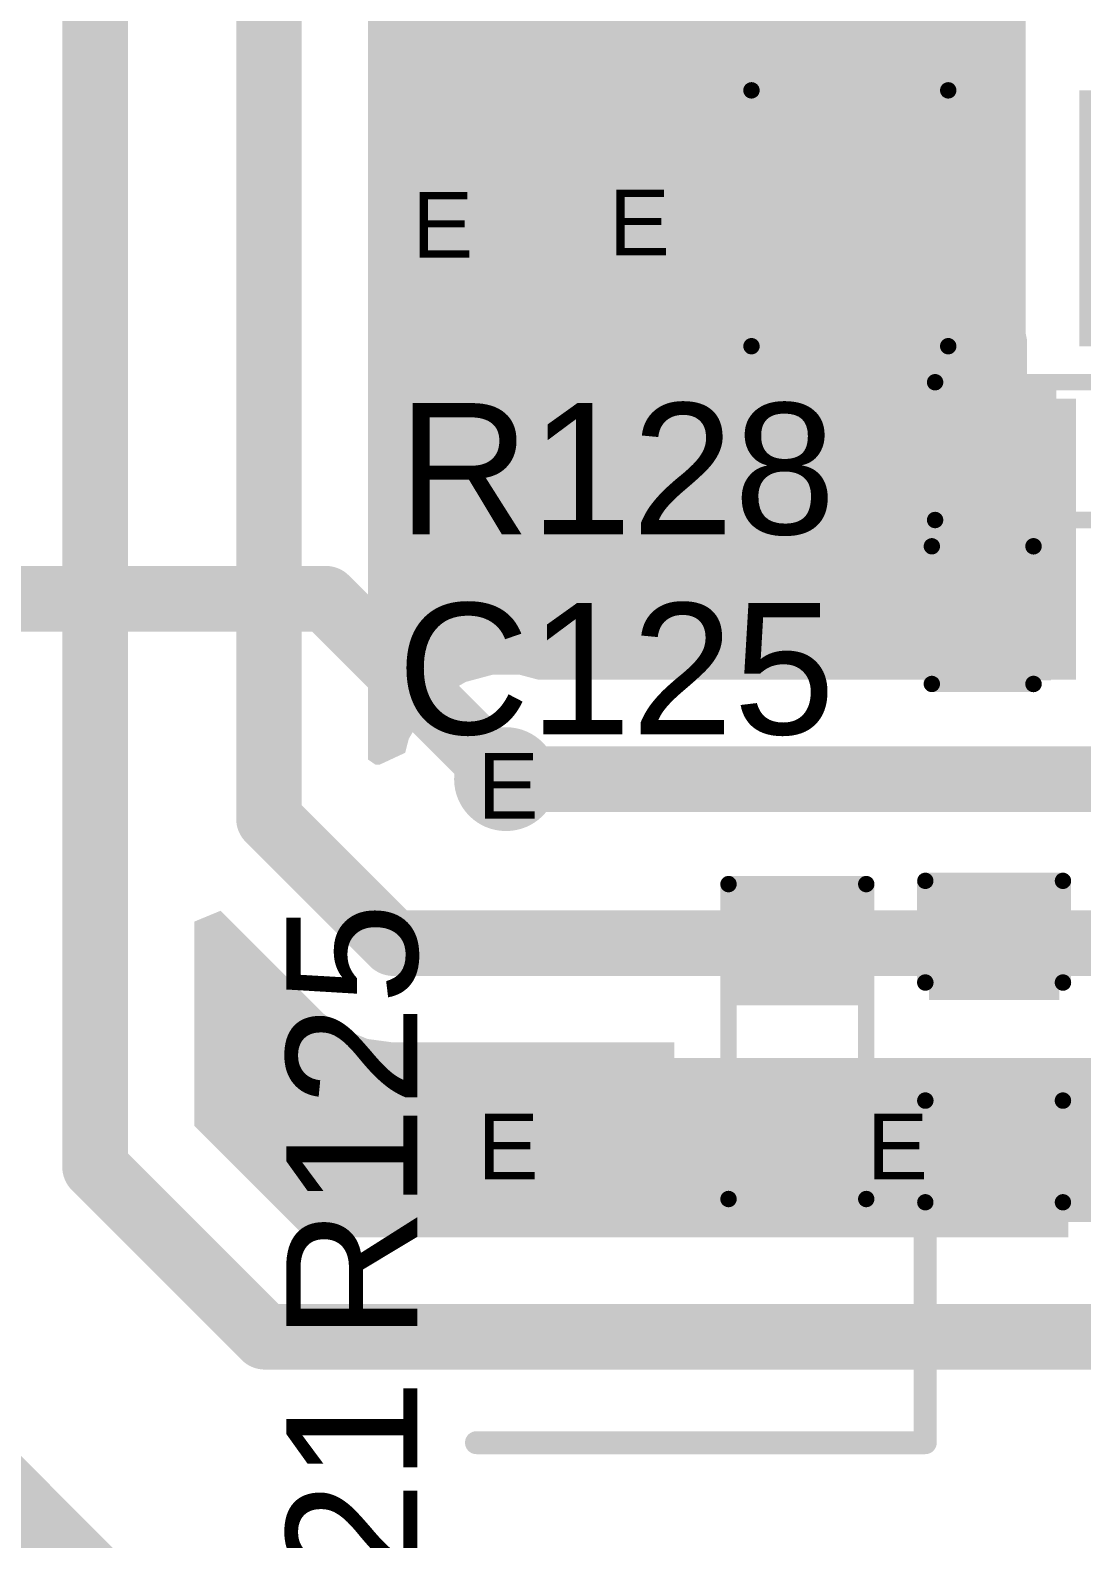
# Model space of a CAD drawing. Header units: inches. Extents: x 68 to 568, y 3 to 460.
# Drawn here: x 141.25 to 149.39, y 253.84 to 265.52 of the extents above; entities that cross this region are included whole.
import ezdxf

# ---------------------------------------------------------------- set-up
doc = ezdxf.new("R2010")
doc.units = ezdxf.units.IN
for name, color, linetype in [('Bottom Layer', 5, 'Continuous'), ('Bottom Solder', 6, 'Continuous'), ('Drill Drawing', 1, 'Continuous'), ('Layer 1', 16, 'Continuous'), ('Layer 2', 76, 'Continuous'), ('Top Layer', 1, 'Continuous'), ('Top Overlay', 2, 'Continuous'), ('Top Paste', 8, 'Continuous'), ('Top Solder', 216, 'Continuous'), ('Via Holes', 16, 'Continuous')]:
    doc.layers.add(name, color=color, linetype=linetype)
doc.styles.add('Arial', font='', dxfattribs={"height": 0.2})
doc.styles.get('Arial').set_extended_font_data('Arial')

# ---------------------------------------------------------------- blocks, each defined once
blk = doc.blocks.new('R___0603_484')
at = {"layer": 'Top Layer'}
for points in [[(-0.381, 0.4445), (-0.381, -0.4445), (-1.143, -0.4445), (-1.143, 0.4445)], [(1.143, 0.4445), (1.143, -0.4445), (0.381, -0.4445), (0.381, 0.4445)]]:
    blk.add_hatch(color=1, dxfattribs=at).paths.add_polyline_path(points)
at = {"layer": 'Top Paste'}
for points in [[(-0.381, 0.4445), (-0.381, -0.4445), (-1.143, -0.4445), (-1.143, 0.4445)], [(1.143, 0.4445), (1.143, -0.4445), (0.381, -0.4445), (0.381, 0.4445)]]:
    blk.add_hatch(color=8, dxfattribs=at).paths.add_polyline_path(points)
at = {"layer": 'Top Solder'}
for points in [[(-0.2794, 0.5461), (-0.2794, -0.5461), (-1.2446, -0.5461), (-1.2446, 0.5461)], [(1.2446, 0.5461), (1.2446, -0.5461), (0.2794, -0.5461), (0.2794, 0.5461)]]:
    blk.add_hatch(color=216, dxfattribs=at).paths.add_polyline_path(points)
at = {"layer": 'Top Overlay'}
for points in [[(-1.2192, 0.5334, 0.127, 0.127, 0), (1.2192, 0.5334, 0.127, 0.127, 0)], [(-1.2192, -0.5334, 0.127, 0.127, 0), (-1.2192, 0.5334, 0.127, 0.127, 0)], [(1.2192, -0.5334, 0.127, 0.127, 0), (1.2192, 0.5334, 0.127, 0.127, 0)], [(-1.2192, -0.5334, 0.127, 0.127, 0), (1.2192, -0.5334, 0.127, 0.127, 0)]]:
    blk.add_lwpolyline(points, format="xyseb", dxfattribs=at)
for points in [[(-1.25095, 0.5334, 0.0635, 0.0635, 1), (-1.18745, 0.5334, 0.0635, 0.0635, 1)], [(-1.25095, 0.5334, 0.0635, 0.0635, 1), (-1.18745, 0.5334, 0.0635, 0.0635, 1)], [(1.18745, 0.5334, 0.0635, 0.0635, 1), (1.25095, 0.5334, 0.0635, 0.0635, 1)], [(1.18745, 0.5334, 0.0635, 0.0635, 1), (1.25095, 0.5334, 0.0635, 0.0635, 1)], [(-1.25095, -0.5334, 0.0635, 0.0635, 1), (-1.18745, -0.5334, 0.0635, 0.0635, 1)], [(-1.25095, -0.5334, 0.0635, 0.0635, 1), (-1.18745, -0.5334, 0.0635, 0.0635, 1)], [(1.18745, -0.5334, 0.0635, 0.0635, 1), (1.25095, -0.5334, 0.0635, 0.0635, 1)], [(1.18745, -0.5334, 0.0635, 0.0635, 1), (1.25095, -0.5334, 0.0635, 0.0635, 1)]]:
    blk.add_lwpolyline(points, format="xyseb", close=True, dxfattribs=at)
blk = doc.blocks.new('R___0603_487')
at = {"layer": 'Top Layer'}
for points in [[(-0.381, 0.4445), (-0.381, -0.4445), (-1.143, -0.4445), (-1.143, 0.4445)], [(1.143, 0.4445), (1.143, -0.4445), (0.381, -0.4445), (0.381, 0.4445)]]:
    blk.add_hatch(color=1, dxfattribs=at).paths.add_polyline_path(points)
at = {"layer": 'Top Paste'}
for points in [[(-0.381, 0.4445), (-0.381, -0.4445), (-1.143, -0.4445), (-1.143, 0.4445)], [(1.143, 0.4445), (1.143, -0.4445), (0.381, -0.4445), (0.381, 0.4445)]]:
    blk.add_hatch(color=8, dxfattribs=at).paths.add_polyline_path(points)
at = {"layer": 'Top Solder'}
for points in [[(-0.2794, 0.5461), (-0.2794, -0.5461), (-1.2446, -0.5461), (-1.2446, 0.5461)], [(1.2446, 0.5461), (1.2446, -0.5461), (0.2794, -0.5461), (0.2794, 0.5461)]]:
    blk.add_hatch(color=216, dxfattribs=at).paths.add_polyline_path(points)
at = {"layer": 'Top Overlay'}
for points in [[(-1.2192, 0.5334, 0.127, 0.127, 0), (1.2192, 0.5334, 0.127, 0.127, 0)], [(-1.2192, 0.5334, 0.127, 0.127, 0), (-1.2192, -0.5334, 0.127, 0.127, 0)], [(1.2192, 0.5334, 0.127, 0.127, 0), (1.2192, -0.5334, 0.127, 0.127, 0)], [(-1.2192, -0.5334, 0.127, 0.127, 0), (1.2192, -0.5334, 0.127, 0.127, 0)]]:
    blk.add_lwpolyline(points, format="xyseb", dxfattribs=at)
for points in [[(-1.25095, 0.5334, 0.0635, 0.0635, 1), (-1.18745, 0.5334, 0.0635, 0.0635, 1)], [(-1.25095, 0.5334, 0.0635, 0.0635, 1), (-1.18745, 0.5334, 0.0635, 0.0635, 1)], [(1.18745, 0.5334, 0.0635, 0.0635, 1), (1.25095, 0.5334, 0.0635, 0.0635, 1)], [(1.18745, 0.5334, 0.0635, 0.0635, 1), (1.25095, 0.5334, 0.0635, 0.0635, 1)], [(-1.25095, -0.5334, 0.0635, 0.0635, 1), (-1.18745, -0.5334, 0.0635, 0.0635, 1)], [(-1.25095, -0.5334, 0.0635, 0.0635, 1), (-1.18745, -0.5334, 0.0635, 0.0635, 1)], [(1.18745, -0.5334, 0.0635, 0.0635, 1), (1.25095, -0.5334, 0.0635, 0.0635, 1)], [(1.18745, -0.5334, 0.0635, 0.0635, 1), (1.25095, -0.5334, 0.0635, 0.0635, 1)]]:
    blk.add_lwpolyline(points, format="xyseb", close=True, dxfattribs=at)
blk = doc.blocks.new('C___0603_563')
at = {"layer": 'Top Layer'}
for points in [[(-0.381, 0.445), (-0.381, -0.445), (-1.143, -0.445), (-1.143, 0.445)], [(1.143, 0.445), (1.143, -0.445), (0.381, -0.445), (0.381, 0.445)]]:
    blk.add_hatch(color=1, dxfattribs=at).paths.add_polyline_path(points)
at = {"layer": 'Top Paste'}
for points in [[(-0.381, 0.445), (-0.381, -0.445), (-1.143, -0.445), (-1.143, 0.445)], [(1.143, 0.445), (1.143, -0.445), (0.381, -0.445), (0.381, 0.445)]]:
    blk.add_hatch(color=8, dxfattribs=at).paths.add_polyline_path(points)
at = {"layer": 'Top Solder'}
for points in [[(-0.321, 0.504), (-0.321, -0.504), (-1.203, -0.504), (-1.203, 0.504)], [(1.203, 0.504), (1.203, -0.504), (0.321, -0.504), (0.321, 0.504)]]:
    blk.add_hatch(color=216, dxfattribs=at).paths.add_polyline_path(points)
at = {"layer": 'Top Overlay'}
for points in [[(-1.245, 0.533, 0.127, 0.127, 0), (-0.457, 0.533, 0.127, 0.127, 0)], [(-1.245, -0.533, 0.127, 0.127, 0), (-1.245, 0.533, 0.127, 0.127, 0)], [(0.457, 0.533, 0.127, 0.127, 0), (1.245, 0.533, 0.127, 0.127, 0)], [(1.245, -0.533, 0.127, 0.127, 0), (1.245, 0.533, 0.127, 0.127, 0)], [(-1.245, -0.533, 0.127, 0.127, 0), (-0.457, -0.533, 0.127, 0.127, 0)], [(0.457, -0.533, 0.127, 0.127, 0), (1.245, -0.533, 0.127, 0.127, 0)]]:
    blk.add_lwpolyline(points, format="xyseb", dxfattribs=at)
for points in [[(-1.276, 0.533, 0.0635, 0.0635, 1), (-1.213, 0.533, 0.0635, 0.0635, 1)], [(-1.276, 0.533, 0.0635, 0.0635, 1), (-1.213, 0.533, 0.0635, 0.0635, 1)], [(-0.489, 0.533, 0.0635, 0.0635, 1), (-0.425, 0.533, 0.0635, 0.0635, 1)], [(0.425, 0.533, 0.0635, 0.0635, 1), (0.489, 0.533, 0.0635, 0.0635, 1)], [(1.213, 0.533, 0.0635, 0.0635, 1), (1.276, 0.533, 0.0635, 0.0635, 1)], [(1.213, 0.533, 0.0635, 0.0635, 1), (1.276, 0.533, 0.0635, 0.0635, 1)], [(-1.276, -0.533, 0.0635, 0.0635, 1), (-1.213, -0.533, 0.0635, 0.0635, 1)], [(-1.276, -0.533, 0.0635, 0.0635, 1), (-1.213, -0.533, 0.0635, 0.0635, 1)], [(-0.489, -0.533, 0.0635, 0.0635, 1), (-0.425, -0.533, 0.0635, 0.0635, 1)], [(0.425, -0.533, 0.0635, 0.0635, 1), (0.489, -0.533, 0.0635, 0.0635, 1)], [(1.213, -0.533, 0.0635, 0.0635, 1), (1.276, -0.533, 0.0635, 0.0635, 1)], [(1.213, -0.533, 0.0635, 0.0635, 1), (1.276, -0.533, 0.0635, 0.0635, 1)]]:
    blk.add_lwpolyline(points, format="xyseb", close=True, dxfattribs=at)
blk = doc.blocks.new('C___0603_567')
at = {"layer": 'Top Layer'}
for points in [[(-0.381, 0.445), (-0.381, -0.445), (-1.143, -0.445), (-1.143, 0.445)], [(1.143, 0.445), (1.143, -0.445), (0.381, -0.445), (0.381, 0.445)]]:
    blk.add_hatch(color=1, dxfattribs=at).paths.add_polyline_path(points)
at = {"layer": 'Top Paste'}
for points in [[(-0.381, 0.445), (-0.381, -0.445), (-1.143, -0.445), (-1.143, 0.445)], [(1.143, 0.445), (1.143, -0.445), (0.381, -0.445), (0.381, 0.445)]]:
    blk.add_hatch(color=8, dxfattribs=at).paths.add_polyline_path(points)
at = {"layer": 'Top Solder'}
for points in [[(-0.321, 0.504), (-0.321, -0.504), (-1.203, -0.504), (-1.203, 0.504)], [(1.203, 0.504), (1.203, -0.504), (0.321, -0.504), (0.321, 0.504)]]:
    blk.add_hatch(color=216, dxfattribs=at).paths.add_polyline_path(points)
at = {"layer": 'Top Overlay'}
for points in [[(-1.245, 0.533, 0.127, 0.127, 0), (-0.457, 0.533, 0.127, 0.127, 0)], [(-1.245, 0.533, 0.127, 0.127, 0), (-1.245, -0.533, 0.127, 0.127, 0)], [(0.457, 0.533, 0.127, 0.127, 0), (1.245, 0.533, 0.127, 0.127, 0)], [(1.245, 0.533, 0.127, 0.127, 0), (1.245, -0.533, 0.127, 0.127, 0)], [(-1.245, -0.533, 0.127, 0.127, 0), (-0.457, -0.533, 0.127, 0.127, 0)], [(0.457, -0.533, 0.127, 0.127, 0), (1.245, -0.533, 0.127, 0.127, 0)]]:
    blk.add_lwpolyline(points, format="xyseb", dxfattribs=at)
for points in [[(-1.276, 0.533, 0.0635, 0.0635, 1), (-1.213, 0.533, 0.0635, 0.0635, 1)], [(-1.276, 0.533, 0.0635, 0.0635, 1), (-1.213, 0.533, 0.0635, 0.0635, 1)], [(-0.489, 0.533, 0.0635, 0.0635, 1), (-0.425, 0.533, 0.0635, 0.0635, 1)], [(0.425, 0.533, 0.0635, 0.0635, 1), (0.489, 0.533, 0.0635, 0.0635, 1)], [(1.213, 0.533, 0.0635, 0.0635, 1), (1.276, 0.533, 0.0635, 0.0635, 1)], [(1.213, 0.533, 0.0635, 0.0635, 1), (1.276, 0.533, 0.0635, 0.0635, 1)], [(-1.276, -0.533, 0.0635, 0.0635, 1), (-1.213, -0.533, 0.0635, 0.0635, 1)], [(-1.276, -0.533, 0.0635, 0.0635, 1), (-1.213, -0.533, 0.0635, 0.0635, 1)], [(-0.489, -0.533, 0.0635, 0.0635, 1), (-0.425, -0.533, 0.0635, 0.0635, 1)], [(0.425, -0.533, 0.0635, 0.0635, 1), (0.489, -0.533, 0.0635, 0.0635, 1)], [(1.213, -0.533, 0.0635, 0.0635, 1), (1.276, -0.533, 0.0635, 0.0635, 1)], [(1.213, -0.533, 0.0635, 0.0635, 1), (1.276, -0.533, 0.0635, 0.0635, 1)]]:
    blk.add_lwpolyline(points, format="xyseb", close=True, dxfattribs=at)
blk = doc.blocks.new('C___1206_568')
at = {"layer": 'Top Layer'}
for points in [[(-2.032, 0.889), (-0.508, 0.889), (-0.508, -0.889), (-2.032, -0.889)], [(0.508, 0.889), (2.032, 0.889), (2.032, -0.889), (0.508, -0.889)]]:
    blk.add_hatch(color=1, dxfattribs=at).paths.add_polyline_path(points)
at = {"layer": 'Top Paste'}
for points in [[(-2.032, 0.889), (-0.508, 0.889), (-0.508, -0.889), (-2.032, -0.889)], [(0.508, 0.889), (2.032, 0.889), (2.032, -0.889), (0.508, -0.889)]]:
    blk.add_hatch(color=8, dxfattribs=at).paths.add_polyline_path(points)
at = {"layer": 'Top Solder'}
for points in [[(-2.1336, 0.9906), (-0.4064, 0.9906), (-0.4064, -0.9906), (-2.1336, -0.9906)], [(0.4064, 0.9906), (2.1336, 0.9906), (2.1336, -0.9906), (0.4064, -0.9906)]]:
    blk.add_hatch(color=216, dxfattribs=at).paths.add_polyline_path(points)
at = {"layer": 'Top Overlay'}
for points in [[(-0.6096, 0.9906, 0.127, 0.127, 0), (-2.1336, 0.9906, 0.127, 0.127, 0)], [(-2.1336, 0.9906, 0.127, 0.127, 0), (-2.1336, -0.9906, 0.127, 0.127, 0)], [(2.1336, 0.9906, 0.127, 0.127, 0), (0.6096, 0.9906, 0.127, 0.127, 0)], [(2.1336, 0.9906, 0.127, 0.127, 0), (2.1336, -0.9906, 0.127, 0.127, 0)], [(-0.6096, -0.9906, 0.127, 0.127, 0), (-2.1336, -0.9906, 0.127, 0.127, 0)], [(2.1336, -0.9906, 0.127, 0.127, 0), (0.6096, -0.9906, 0.127, 0.127, 0)]]:
    blk.add_lwpolyline(points, format="xyseb", dxfattribs=at)
for points in [[(-2.16535, 0.9906, 0.0635, 0.0635, 1), (-2.10185, 0.9906, 0.0635, 0.0635, 1)], [(-2.16535, 0.9906, 0.0635, 0.0635, 1), (-2.10185, 0.9906, 0.0635, 0.0635, 1)], [(-0.64135, 0.9906, 0.0635, 0.0635, 1), (-0.57785, 0.9906, 0.0635, 0.0635, 1)], [(0.57785, 0.9906, 0.0635, 0.0635, 1), (0.64135, 0.9906, 0.0635, 0.0635, 1)], [(2.10185, 0.9906, 0.0635, 0.0635, 1), (2.16535, 0.9906, 0.0635, 0.0635, 1)], [(2.10185, 0.9906, 0.0635, 0.0635, 1), (2.16535, 0.9906, 0.0635, 0.0635, 1)], [(-2.16535, -0.9906, 0.0635, 0.0635, 1), (-2.10185, -0.9906, 0.0635, 0.0635, 1)], [(-2.16535, -0.9906, 0.0635, 0.0635, 1), (-2.10185, -0.9906, 0.0635, 0.0635, 1)], [(-0.64135, -0.9906, 0.0635, 0.0635, 1), (-0.57785, -0.9906, 0.0635, 0.0635, 1)], [(0.57785, -0.9906, 0.0635, 0.0635, 1), (0.64135, -0.9906, 0.0635, 0.0635, 1)], [(2.10185, -0.9906, 0.0635, 0.0635, 1), (2.16535, -0.9906, 0.0635, 0.0635, 1)], [(2.10185, -0.9906, 0.0635, 0.0635, 1), (2.16535, -0.9906, 0.0635, 0.0635, 1)]]:
    blk.add_lwpolyline(points, format="xyseb", close=True, dxfattribs=at)

msp = doc.modelspace()

# ---------------------------------------------------------------- hatches: boundary and pattern name
at = {"layer": 'Bottom Layer'}
h = msp.add_hatch(color=5, dxfattribs=at)
edge = h.paths.add_edge_path()
edge.add_arc((144.424, 264.065), 0.3, 0, 360)
h = msp.add_hatch(color=5, dxfattribs=at)
edge = h.paths.add_edge_path()
edge.add_arc((145.948, 264.084), 0.3, 0, 360)
h = msp.add_hatch(color=5, dxfattribs=at)
edge = h.paths.add_edge_path()
edge.add_arc((144.932, 259.722), 0.3, 0, 360)
h = msp.add_hatch(color=5, dxfattribs=at)
edge = h.paths.add_edge_path()
edge.add_arc((144.932, 256.928), 0.3, 0, 360)
h = msp.add_hatch(color=5, dxfattribs=at)
edge = h.paths.add_edge_path()
edge.add_arc((147.947, 256.928), 0.3, 0, 360)
at = {"layer": 'Bottom Solder'}
h = msp.add_hatch(color=6, dxfattribs=at)
edge = h.paths.add_edge_path()
edge.add_arc((145.948, 264.084), 0.402, 0, 360)
h = msp.add_hatch(color=6, dxfattribs=at)
edge = h.paths.add_edge_path()
edge.add_arc((144.424, 264.065), 0.402, 0, 360)
h = msp.add_hatch(color=6, dxfattribs=at)
edge = h.paths.add_edge_path()
edge.add_arc((144.932, 259.722), 0.402, 0, 360)
h = msp.add_hatch(color=6, dxfattribs=at)
edge = h.paths.add_edge_path()
edge.add_arc((144.932, 256.928), 0.402, 0, 360)
h = msp.add_hatch(color=6, dxfattribs=at)
edge = h.paths.add_edge_path()
edge.add_arc((147.947, 256.928), 0.402, 0, 360)
at = {"layer": 'Layer 1'}
h = msp.add_hatch(color=16, dxfattribs=at)
edge = h.paths.add_edge_path()
edge.add_arc((144.424, 264.065), 0.3, 0, 360)
h = msp.add_hatch(color=16, dxfattribs=at)
edge = h.paths.add_edge_path()
edge.add_arc((145.948, 264.084), 0.3, 0, 360)
h = msp.add_hatch(color=16, dxfattribs=at)
edge = h.paths.add_edge_path()
edge.add_arc((144.932, 259.722), 0.3, 0, 360)
h = msp.add_hatch(color=16, dxfattribs=at)
edge = h.paths.add_edge_path()
edge.add_arc((144.932, 256.928), 0.3, 0, 360)
h = msp.add_hatch(color=16, dxfattribs=at)
edge = h.paths.add_edge_path()
edge.add_arc((147.947, 256.928), 0.3, 0, 360)
at = {"layer": 'Layer 2'}
h = msp.add_hatch(color=76, dxfattribs=at)
edge = h.paths.add_edge_path()
edge.add_arc((144.424, 264.065), 0.3, 0, 360)
h = msp.add_hatch(color=76, dxfattribs=at)
edge = h.paths.add_edge_path()
edge.add_arc((145.948, 264.084), 0.3, 0, 360)
h = msp.add_hatch(color=76, dxfattribs=at)
edge = h.paths.add_edge_path()
edge.add_arc((144.932, 259.722), 0.3, 0, 360)
h = msp.add_hatch(color=76, dxfattribs=at)
edge = h.paths.add_edge_path()
edge.add_arc((144.932, 256.928), 0.3, 0, 360)
h = msp.add_hatch(color=76, dxfattribs=at)
edge = h.paths.add_edge_path()
edge.add_arc((147.947, 256.928), 0.3, 0, 360)
at = {"layer": 'Top Layer'}
for points in [[(170.325, 297.242), (170.322, 297.231), (170.322, 292.379), (170.362, 292.181), (170.474, 292.013), (170.642, 291.901), (170.84, 291.861), (175.021, 291.861), (175.021, 286.258), (175.061, 286.06), (175.173, 285.892), (175.173, 285.892), (176.665, 284.4), (176.665, 272.538), (176.704, 272.34), (176.817, 272.172), (176.895, 272.094), (176.817, 271.906), (173.858, 271.906), (173.659, 271.867), (173.491, 271.754), (173.379, 271.586), (173.34, 271.388), (173.34, 266.065), (172.117, 266.065), (172.117, 276.987), (172.091, 277.186), (172.014, 277.371), (171.892, 277.53), (170.774, 278.648), (170.73, 278.682), (170.799, 278.885), (172.822, 278.885), (172.969, 278.846), (173.182, 278.846), (173.387, 278.901), (173.572, 279.007), (173.722, 279.158), (173.829, 279.342), (173.884, 279.548), (173.884, 279.76), (173.829, 279.966), (173.722, 280.15), (173.572, 280.301), (173.387, 280.407), (173.182, 280.462), (172.969, 280.462), (172.822, 280.423), (165.493, 280.423), (165.294, 280.396), (165.109, 280.32), (164.95, 280.197), (164.95, 280.197), (162.804, 278.052), (162.682, 277.893), (162.605, 277.707), (162.579, 277.508), (162.579, 275.429), (162.443, 275.331), (162.376, 275.308), (162.204, 275.342), (161.732, 275.342), (161.718, 275.344), (157.988, 275.344), (157.974, 275.342), (157.513, 275.342), (157.315, 275.302), (157.281, 275.28), (157.099, 275.28), (157.099, 275.118), (157.035, 275.022), (156.995, 274.824), (156.995, 274.509), (156.972, 274.327), (156.995, 274.145), (156.995, 273.883), (155.678, 273.883), (155.57, 273.955), (155.372, 273.994), (149.475, 273.994), (149.277, 273.955), (149.109, 273.842), (148.996, 273.674), (148.957, 273.476), (148.957, 271.831), (148.957, 263.176), (148.967, 263.126), (148.967, 262.668), (149.348, 262.668), (149.348, 261.31), (149.348, 260.491), (145.186, 260.491), (145.039, 260.53), (144.826, 260.53), (144.621, 260.475), (144.436, 260.369), (144.286, 260.218), (144.179, 260.034), (144.151, 259.926), (143.951, 259.833), (143.923, 259.833), (143.864, 259.873), (143.864, 275.93), (144.433, 276.498), (159.748, 276.498), (159.947, 276.524), (160.133, 276.601), (160.292, 276.723), (165.998, 282.429), (165.998, 282.429), (166.12, 282.589), (166.197, 282.774), (166.223, 282.973), (166.223, 291.117), (166.223, 292.545), (166.401, 292.648), (166.552, 292.798), (166.658, 292.983), (166.713, 293.188), (166.713, 293.401), (166.674, 293.548), (166.674, 297.399), (170.196, 297.399)], [(143.515, 257.909), (143.675, 257.786), (143.86, 257.71), (144.059, 257.683), (144.059, 257.683), (146.236, 257.683), (146.236, 257.563), (149.665, 257.563), (149.665, 257.683), (151.256, 257.683), (151.333, 257.496), (151.193, 257.355), (151.07, 257.196), (150.994, 257.01), (150.967, 256.811), (150.967, 256.293), (149.288, 256.293), (149.288, 256.173), (143.383, 256.173), (142.518, 257.037), (142.518, 258.619), (142.721, 258.703)]]:
    msp.add_hatch(color=1, dxfattribs=at).paths.add_polyline_path(points)
h = msp.add_hatch(color=1, dxfattribs=at)
edge = h.paths.add_edge_path()
edge.add_arc((144.424, 264.065), 0.3, 0, 360)
h = msp.add_hatch(color=1, dxfattribs=at)
edge = h.paths.add_edge_path()
edge.add_arc((145.948, 264.084), 0.3, 0, 360)
h = msp.add_hatch(color=1, dxfattribs=at)
edge = h.paths.add_edge_path()
edge.add_arc((144.932, 259.722), 0.3, 0, 360)
h = msp.add_hatch(color=1, dxfattribs=at)
edge = h.paths.add_edge_path()
edge.add_arc((144.932, 256.928), 0.3, 0, 360)
h = msp.add_hatch(color=1, dxfattribs=at)
edge = h.paths.add_edge_path()
edge.add_arc((147.947, 256.928), 0.3, 0, 360)
at = {"layer": 'Top Solder'}
h = msp.add_hatch(color=216, dxfattribs=at)
edge = h.paths.add_edge_path()
edge.add_arc((145.948, 264.084), 0.402, 0, 360)
h = msp.add_hatch(color=216, dxfattribs=at)
edge = h.paths.add_edge_path()
edge.add_arc((144.424, 264.065), 0.402, 0, 360)
h = msp.add_hatch(color=216, dxfattribs=at)
edge = h.paths.add_edge_path()
edge.add_arc((144.932, 259.722), 0.402, 0, 360)
h = msp.add_hatch(color=216, dxfattribs=at)
edge = h.paths.add_edge_path()
edge.add_arc((144.932, 256.928), 0.402, 0, 360)
h = msp.add_hatch(color=216, dxfattribs=at)
edge = h.paths.add_edge_path()
edge.add_arc((147.947, 256.928), 0.402, 0, 360)
at = {"layer": 'Via Holes'}
h = msp.add_hatch(color=7, dxfattribs=at)
edge = h.paths.add_edge_path()
edge.add_arc((144.424, 264.065), 0.15, 0, 360)
h = msp.add_hatch(color=7, dxfattribs=at)
edge = h.paths.add_edge_path()
edge.add_arc((145.948, 264.084), 0.15, 0, 360)
h = msp.add_hatch(color=7, dxfattribs=at)
edge = h.paths.add_edge_path()
edge.add_arc((144.932, 259.722), 0.15, 0, 360)
h = msp.add_hatch(color=7, dxfattribs=at)
edge = h.paths.add_edge_path()
edge.add_arc((144.932, 256.928), 0.15, 0, 360)
h = msp.add_hatch(color=7, dxfattribs=at)
edge = h.paths.add_edge_path()
edge.add_arc((147.947, 256.928), 0.15, 0, 360)

# ---------------------------------------------------------------- linework, layer by layer
at = {"layer": 'Bottom Layer'}
for points in [[(133.122, 261.119, 0.508, 0.508, 0), (143.536, 261.119, 0.508, 0.508, 0)], [(143.536, 261.119, 0.508, 0.508, 0), (144.932, 259.722, 0.508, 0.508, 0)]]:
    msp.add_lwpolyline(points, format="xyseb", dxfattribs=at)
for points in [[(143.409, 261.119, 0.254, 0.254, 1), (143.663, 261.119, 0.254, 0.254, 1)], [(143.409, 261.119, 0.254, 0.254, 1), (143.663, 261.119, 0.254, 0.254, 1)], [(144.805, 259.722, 0.254, 0.254, 1), (145.059, 259.722, 0.254, 0.254, 1)]]:
    msp.add_lwpolyline(points, format="xyseb", close=True, dxfattribs=at)
at = {"layer": 'Top Layer'}
for points in [[(141.749, 256.719, 0.508, 0.508, 0), (141.749, 276.935, 0.508, 0.508, 0)], [(143.096, 259.415, 0.508, 0.508, 0), (143.096, 276.248, 0.508, 0.508, 0)], [(144.932, 259.722, 0.508, 0.508, 0), (153.486, 259.722, 0.508, 0.508, 0)], [(143.096, 259.415, 0.508, 0.508, 0), (144.059, 258.452, 0.508, 0.508, 0)], [(144.059, 258.452, 0.508, 0.508, 0), (147.189, 258.452, 0.508, 0.508, 0)], [(147.189, 258.452, 0.508, 0.508, 0), (148.713, 258.452, 0.508, 0.508, 0)], [(148.713, 258.452, 0.508, 0.508, 0), (153.486, 258.452, 0.508, 0.508, 0)], [(141.749, 256.719, 0.508, 0.508, 0), (143.064, 255.404, 0.508, 0.508, 0)], [(143.064, 255.404, 0.508, 0.508, 0), (150.241, 255.404, 0.508, 0.508, 0)], [(140.418, 254.879, 0.508, 0.508, 0), (142.357, 252.94, 0.508, 0.508, 0)]]:
    msp.add_lwpolyline(points, format="xyseb", dxfattribs=at)
for points in [[(144.805, 259.722, 0.254, 0.254, 1), (145.059, 259.722, 0.254, 0.254, 1)], [(142.969, 259.415, 0.254, 0.254, 1), (143.223, 259.415, 0.254, 0.254, 1)], [(142.969, 259.415, 0.254, 0.254, 1), (143.223, 259.415, 0.254, 0.254, 1)], [(143.932, 258.452, 0.254, 0.254, 1), (144.186, 258.452, 0.254, 0.254, 1)], [(143.932, 258.452, 0.254, 0.254, 1), (144.186, 258.452, 0.254, 0.254, 1)], [(147.062, 258.452, 0.254, 0.254, 1), (147.316, 258.452, 0.254, 0.254, 1)], [(147.062, 258.452, 0.254, 0.254, 1), (147.316, 258.452, 0.254, 0.254, 1)], [(148.586, 258.452, 0.254, 0.254, 1), (148.84, 258.452, 0.254, 0.254, 1)], [(148.586, 258.452, 0.254, 0.254, 1), (148.84, 258.452, 0.254, 0.254, 1)], [(141.622, 256.719, 0.254, 0.254, 1), (141.876, 256.719, 0.254, 0.254, 1)], [(141.622, 256.719, 0.254, 0.254, 1), (141.876, 256.719, 0.254, 0.254, 1)], [(142.937, 255.404, 0.254, 0.254, 1), (143.191, 255.404, 0.254, 0.254, 1)], [(142.937, 255.404, 0.254, 0.254, 1), (143.191, 255.404, 0.254, 0.254, 1)]]:
    msp.add_lwpolyline(points, format="xyseb", close=True, dxfattribs=at)
at = {"layer": 'Top Overlay'}
for points in [[(148.179, 254.584, 0.178, 0.178, 0), (148.179, 256.445, 0.178, 0.178, 0)], [(144.704, 254.584, 0.178, 0.178, 0), (148.179, 254.584, 0.178, 0.178, 0)]]:
    msp.add_lwpolyline(points, format="xyseb", dxfattribs=at)
for points in [[(148.135, 256.445, 0.0889, 0.0889, 1), (148.224, 256.445, 0.0889, 0.0889, 1)], [(144.659, 254.584, 0.0889, 0.0889, 1), (144.748, 254.584, 0.0889, 0.0889, 1)], [(148.135, 254.584, 0.0889, 0.0889, 1), (148.224, 254.584, 0.0889, 0.0889, 1)], [(148.135, 254.584, 0.0889, 0.0889, 1), (148.224, 254.584, 0.0889, 0.0889, 1)]]:
    msp.add_lwpolyline(points, format="xyseb", close=True, dxfattribs=at)

# ---------------------------------------------------------------- block references
for name, p, rotation in [('C___1206_568', (148.967, 264.065), 180), ('C___0603_567', (148.713, 257.69), 90), ('R___0603_487', (147.189, 257.69), 90)]:
    msp.add_blockref(name, p, dxfattribs=dict(rotation=rotation))
for name, p in [('R___0603_484', (149.475, 262.262)), ('C___0603_563', (149.475, 260.992))]:
    msp.add_blockref(name, p)

# ---------------------------------------------------------------- texts
at = {"layer": 'Drill Drawing', "style": 'Arial'}
for p in [(144.204, 263.761), (145.728, 263.779), (144.712, 259.417), (144.712, 256.623), (147.727, 256.623)]:
    msp.add_text('E', height=0.508, dxfattribs=at).set_placement(p)
at = {"layer": 'Top Overlay', "style": 'Arial'}
for s, p in [('R128', (144.093, 261.618)), ('C125', (144.089, 260.069))]:
    msp.add_text(s, height=1.016, dxfattribs=at).set_placement(p)
for s, p in [('R125', (144.246, 255.372)), ('C121', (144.246, 251.681))]:
    msp.add_text(s, height=1.016, rotation=90, dxfattribs=at).set_placement(p)

doc.saveas('drawing.dxf')
